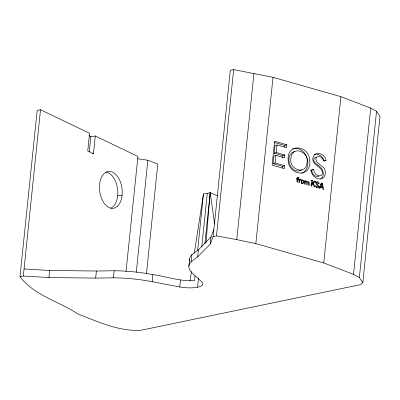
<?xml version="1.0" encoding="UTF-8"?>
<svg xmlns="http://www.w3.org/2000/svg" width="400" height="400" viewBox="0 0 400 400"><rect width="100%" height="100%" fill="white"/><g stroke="black" fill="none" stroke-linecap="round" stroke-linejoin="round"><path stroke-width="0.6" d="M205.99 242.805L210.18 192.605L217.535 195.905M20 276.72L23.325 276.03L48.935 277.55L95.665 278.1L113.455 277.825A65.235 19.075 5.9 0 1 152.145 281.68L179.735 286.985A18.595 5.435 5.9 0 0 202.24 282.375L192.565 273.315A65.745 19.225 5.9 0 1 191.23 261.665L197.68 256.9L210.315 244.015L213.13 236.59L230.315 70.31L233.675 69.61L273.015 77.32L340.925 96.68L370.71 108.085L376.54 111.27L380 116.415L362.815 282.695L360.45 284.65L140.605 330.33C118.545 331.4 98.08 321.795 78.035 314.015C58.975 301.35 34.34 295.655 20 276.72L37.185 110.44L40.51 109.75L89.575 133.27L87.75 150.96L93.44 153.685L95.265 135.995L90.86 136.58L88.79 135.585M23.325 276.03L40.51 109.75M48.935 277.55L49.665 270.47L96.395 271.025L114.19 270.75A65.235 19.075 5.9 0 1 152.88 274.605C166.715 276.57 180.36 281.57 194.495 280.66L195.01 275.705M89.285 151.83L90.86 136.58M95.665 278.1L96.395 271.025M113.455 277.825L114.19 270.75M126.025 271.67L137.935 156.45L95.265 135.995M136.275 272.375L147.86 160.25L137.54 158.705M146.46 273.7L157.79 164.05L147.86 160.25M152.145 281.68L152.88 274.605M179.735 286.985L180.465 279.91M188.885 266.26L189.62 259.185M191.23 261.665L191.96 254.59L198.41 249.825L211.045 236.94L213.86 229.515M197.63 250.325L203.455 193.985L207.265 193.465L210.18 192.605L214.625 224.055M197.68 256.9L198.41 249.825M197.575 287.22L198.54 277.905M201.75 246.865L207.265 193.465M204.87 243.99L210.18 192.605M210.315 244.015L211.045 236.94M213.13 236.59L216.495 235.89L233.675 69.61M362.815 282.695L359.355 277.55L353.525 274.36L323.74 262.96L255.83 243.6L236.765 239.62L253.95 73.34M255.83 243.6L273.015 77.32M273.13 163.67L273.91 156.11L275.92 155.38L284.525 157.835L284.82 154.97L276.215 152.52L274.21 153.245L274.99 145.685L276.995 144.955L286.54 147.675L286.845 144.745L274.605 141.255L272.14 165.105L284.38 168.595L284.68 165.665L275.14 162.945L273.13 163.67L282.675 166.39L284.68 165.665M275.14 162.945L275.92 155.38M276.215 152.52L276.995 144.955M282.575 157.99L282.815 155.7L284.82 154.97M282.49 168.15L282.675 166.39M284.655 147.235L284.835 145.475L286.845 144.745M297.82 178.695L298.045 177.86L298.725 177.97L298.935 177.45L297.68 177.29L297.255 178.53L296.69 178.37L296.63 178.955L297.195 179.12L296.905 181.955L297.47 182.115L297.76 179.28L298.545 179.505L298.61 178.915L297.82 178.695L296.82 179.055M305.355 180.84L305.305 181.315L306.32 181L307.205 181.93C309.22 180.34 309.91 184.21 309.03 185.415L308.465 185.25C308.385 184.385 309.385 182.13 307.795 182.105L307.32 182.565L307.03 184.84L306.465 184.68C306.385 183.815 307.385 181.56 305.79 181.535L305.32 181.995L305.025 184.27L304.46 184.11L304.815 180.685L305.355 180.84L304.35 181.205M312.09 183.37L314.675 181.03L315.52 181.27L313.365 183.25L315.055 187.08L314.245 186.88L312.865 183.7L311.975 184.505L311.8 186.185L311.145 185.995L311.745 180.195L312.4 180.38L312.09 183.37L311.09 183.735M323.74 262.96L340.925 96.68M353.525 274.36L370.71 108.085M359.355 277.55L376.54 111.27M190.045 280.795L191.47 271.56M194.325 253.09L203.455 193.985M302.115 182.98L301.93 183.675M316.81 187.69L316.855 186.73M105.875 172.03A18.595 11.245 82.5 0 1 117.695 195.855C117.04 200.52 115.465 205.87 110.96 208.165M301.01 179.585L300.775 180.16L300.14 180.005L299.65 180.42L299.36 182.655L298.795 182.495L299.15 179.07L299.69 179.225L299.63 179.785L300.335 179.36L301.01 179.585L299.005 180.315M320.475 187.04L319.815 188.47L319.09 188.26L321.615 183.005L322.355 183.22L323.675 189.57L322.95 189.365L322.62 187.65L320.475 187.04L318.97 187.585M319.265 186.95L320.77 186.405L321.905 184.035L320.395 184.58M320.77 178.9C324.575 176.36 323.79 170.37 320.75 167.515C318.425 164.855 312.225 162.91 314.09 158.42L315.015 157.575L316.3 157.17M301.98 169.67C291 176.625 282.845 154.65 294.745 151.465M301.915 173.36C314.055 167.24 305.84 144.775 292.515 148.91M326.035 160.345L323.395 160.825C323.125 157.535 318.52 154.815 316.1 157.69C314.2 164.12 324.855 165.045 325.22 171.225C326.005 174.575 324.16 178.765 320.36 178.925A10.3 8.43 70.1 0 1 315.2 177.485L313.19 175.575L311.72 173.045L310.925 170.06L313.625 169.595C313.885 173.135 317.315 177.17 321.095 175.48L322.105 174.47C324.63 166.625 310.055 165.43 313.185 156.95C315.64 150.215 325.615 154.3 326.035 160.345L324.025 161.07C323.26 156.8 318.685 153.085 314.315 154.41M310.54 170.51L313.625 169.595M296.93 178.18L298.935 177.45M296.755 179.645L298.61 178.915M297.545 179.87L298.545 179.505M311.395 180.745L312.4 180.38M315.52 181.27L313.515 182L311.355 183.98L313.365 183.25M310.855 184.43L312.865 183.7M310.97 184.87L311.975 184.505M318.055 183.72L319.06 183.355C318.96 181.885 316.53 180.89 315.935 182.53C315.17 184.595 318.72 184.885 318.105 186.795L317.095 187.095L316.4 186.565L316.04 185.605L315.385 185.72L316.425 187.525A2.505 2.05 70.1 0 0 317.68 187.875C320.905 186.685 316.64 184.29 316.645 182.71L317.54 182.445L318.415 183.475L319.06 183.355M320.845 183.765L322.355 183.22M320.96 187.435L322.465 186.89L321.905 184.035M319.085 176.21C315.305 177.9 311.875 173.865 311.62 170.325M92.335 153.83L93.44 153.685M117.695 195.855L122.1 195.275M24.06 268.95L49.665 270.47M216.495 235.89L236.765 239.62M274.345 142.485L284.835 145.475M274.21 153.245L282.815 155.7M320.77 186.405L322.465 186.89M315.59 182.46L316.57 183.085M301.07 180.84L301.355 181.02M304.62 181.86L304.875 182.07M189.845 261.155A65.745 19.225 5.9 0 1 191.96 254.59M309.825 160.975C310.995 178.88 288.25 175.43 288.145 160.01C286.985 142.07 309.695 145.54 309.825 160.975M304.135 181.865C300.78 188.945 299.795 174.56 304.135 181.865M290.965 158.2C288.39 169 305.81 176.275 307.01 162.77C309.57 151.985 292.145 144.67 290.965 158.2M303.56 182.09L302.84 183.07C301.655 183.175 301.19 181.46 301.965 180.725L303.075 180.77L303.56 182.09M117.51 206.2L114.885 207.895A18.595 11.245 82.5 0 1 103.625 202.495L101.585 198.565A18.595 11.245 82.5 0 1 104.17 173.55A18.595 11.245 82.5 0 1 120.095 181.185A18.595 11.245 82.5 0 1 117.51 206.2"/></g></svg>
